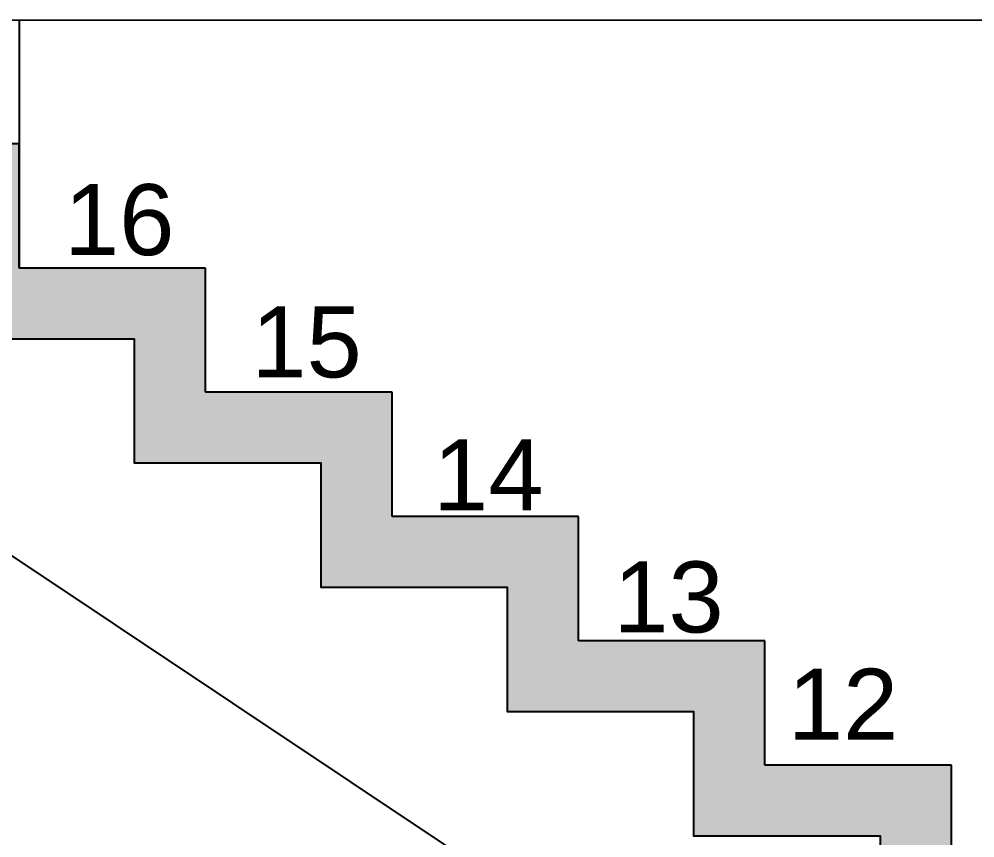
# Model space of a CAD drawing. Header units: inches. Extents: x 13054 to 48691, y 5623 to 20391.
# Drawn here: x 48455 to 48508.8, y 18873.4 to 18919.5 of the extents above; entities that cross this region are included whole.
import ezdxf

# ---------------------------------------------------------------- set-up
doc = ezdxf.new("R2010")
doc.units = ezdxf.units.IN
doc.header["$MEASUREMENT"] = 0
doc.styles.get("Standard").update_dxf_attribs({"font": 'arial.ttf'})
doc.styles.add('TEXT', font='')
doc.styles.get('TEXT').set_extended_font_data('Arial Narrow')
doc.dimstyles.new('Copy of Standard', dxfattribs={"dimtxt": 4, "dimasz": 2, "dimexe": 0.18, "dimexo": 0.0625, "dimgap": 0.09, "dimtad": 0, "dimzin": 0, "dimdsep": 46, "dimlunit": 4, "dimtxsty": 'TEXT', "dimblk": 'OBLIQUE', "dimcen": 0.09, "dimclrd": 8, "dimclre": 8, "dimclrt": 256, "dimadec": 0, "dimazin": 0, "dimtfac": 1, "dimtofl": 0, "dimtmove": 0, "dimatfit": 3, "dimfxl": 1, "dimtolj": 1, "dimtzin": 0, "dimarcsym": 0})

# ---------------------------------------------------------------- blocks, each defined once
blk = doc.blocks.new('_Oblique')
at = {"color": 0, "linetype": 'Continuous', "lineweight": -2}
blk.add_line((-0.5, -0.5), (0.5, 0.5), dxfattribs=at)
blk = doc.blocks.new('*D996')
at = {"color": 8, "lineweight": -2, "transparency": 16777216}
for p, q in [((48480.998, 18920.565), (48480.998, 18922.194)), ((48563.998, 18920.565), (48563.998, 18922.194)), ((48480.998, 18922.014), (48516.76, 18922.014)), ((48563.998, 18922.014), (48528.236, 18922.014))]:
    blk.add_line(p, q, dxfattribs=at)
at = {"layer": 'Defpoints', "color": 0, "transparency": 16777216}
for p in [(48563.998, 18922.014), (48480.998, 18920.502), (48563.998, 18920.502)]:
    blk.add_point(p, dxfattribs=at)
at = {"color": 8, "lineweight": -2, "transparency": 16777216, "xscale": 2, "yscale": 2, "zscale": 2, "rotation": 180}
blk.add_blockref('_Oblique', (48480.998, 18922.014), dxfattribs=at)
at = {"color": 8, "lineweight": -2, "transparency": 16777216, "xscale": 2, "yscale": 2, "zscale": 2}
blk.add_blockref('_Oblique', (48563.998, 18922.014), dxfattribs=at)
at = {"transparency": 16777216, "insert": (48522.498, 18922.014), "char_height": 4, "attachment_point": 5, "style": 'TEXT'}
blk.add_mtext('\\A1;6\'-11"', dxfattribs=at)

msp = doc.modelspace()

# ---------------------------------------------------------------- hatches: boundary and pattern name
at = {"true_color": 0x939598, "transparency": 33554687}
h = msp.add_hatch(color=252, dxfattribs=at)
h.dxf.hatch_style = 1
h.paths.add_polyline_path([(48342.014, 18894.532), (48352.514, 18894.532), (48352.514, 18901.532), (48363.014, 18901.532), (48363.014, 18908.532), (48450.953, 18908.532), (48450.953, 18901.534), (48461.453, 18901.534), (48461.453, 18894.534), (48471.953, 18894.534), (48471.953, 18887.534), (48482.453, 18887.534), (48482.453, 18880.534), (48492.953, 18880.534), (48492.953, 18873.534), (48503.453, 18873.534), (48503.453, 18866.534), (48513.953, 18866.534), (48513.953, 18859.532), (48517.953, 18859.532), (48517.953, 18870.534), (48507.453, 18870.534), (48507.453, 18877.534), (48496.953, 18877.534), (48496.953, 18884.534), (48486.453, 18884.534), (48486.453, 18891.534), (48475.953, 18891.534), (48475.953, 18898.534), (48465.453, 18898.534), (48465.453, 18905.534), (48454.953, 18905.534), (48454.953, 18912.534), (48359.014, 18912.532), (48359.014, 18905.532), (48348.514, 18905.532), (48348.514, 18898.532), (48338.014, 18898.532), (48338.014, 18891.532), (48327.514, 18891.532), (48327.514, 18884.532), (48317.014, 18884.532), (48317.014, 18877.532), (48306.514, 18877.532), (48306.514, 18870.532), (48296.014, 18870.532), (48296.011, 18859.532), (48300.014, 18859.531), (48300.014, 18866.532), (48310.514, 18866.532), (48310.514, 18873.532), (48321.014, 18873.532), (48321.014, 18880.532), (48331.514, 18880.532), (48331.514, 18887.532), (48342.014, 18887.532)])

# ---------------------------------------------------------------- linework, layer by layer
for p, q in [((48229.998, 18919.567), (48578.024, 18919.473)), ((48454.953, 18919.506), (48454.953, 18905.534)), ((48454.953, 18912.534), (48359.014, 18912.532)), ((48454.953, 18905.534), (48454.953, 18912.534)), ((48465.453, 18905.534), (48454.953, 18905.534)), ((48465.453, 18898.534), (48465.453, 18905.534)), ((48508.286, 18853.493), (48437.731, 18900.532)), ((48475.953, 18898.534), (48465.453, 18898.534)), ((48475.953, 18891.534), (48475.953, 18898.534)), ((48486.453, 18891.534), (48475.953, 18891.534)), ((48486.453, 18884.534), (48486.453, 18891.534)), ((48496.953, 18884.534), (48486.453, 18884.534)), ((48496.953, 18877.534), (48496.953, 18884.534)), ((48507.453, 18877.534), (48496.953, 18877.534)), ((48507.453, 18870.534), (48507.453, 18877.534))]:
    msp.add_line(p, q)
msp.add_lwpolyline([(48513.953, 18866.534), (48503.453, 18866.534), (48503.453, 18873.534), (48492.953, 18873.534), (48492.953, 18880.534), (48482.453, 18880.534), (48482.453, 18887.534), (48471.953, 18887.534), (48471.953, 18894.534), (48461.453, 18894.534), (48461.453, 18901.534), (48450.953, 18901.534), (48450.953, 18908.532), (48363.014, 18908.532)])

# ---------------------------------------------------------------- texts
at = {"char_height": 4, "attachment_point": 3}
for s, insert in [('16', (48463.697, 18910.257)), ('15', (48474.247, 18903.374)), ('14', (48484.484, 18895.892)), ('13', (48494.629, 18889.008)), ('12', (48504.46, 18882.966))]:
    msp.add_mtext_dynamic_manual_height_columns(s, width=10.54364, gutter_width=1, heights=[0], dxfattribs=dict(at, insert=insert))

# ---------------------------------------------------------------- dimensions: what is measured, and where the dimension line sits
dim = msp.add_linear_dim(base=(48563.998, 18922.014), p1=(48480.998, 18920.502), p2=(48563.998, 18920.502), dimstyle='Copy of Standard')
dim.commit()
dim.dimension.update_dxf_attribs({"geometry": '*D996', "text_midpoint": (48522.498, 18922.014)})

doc.saveas('drawing.dxf')
